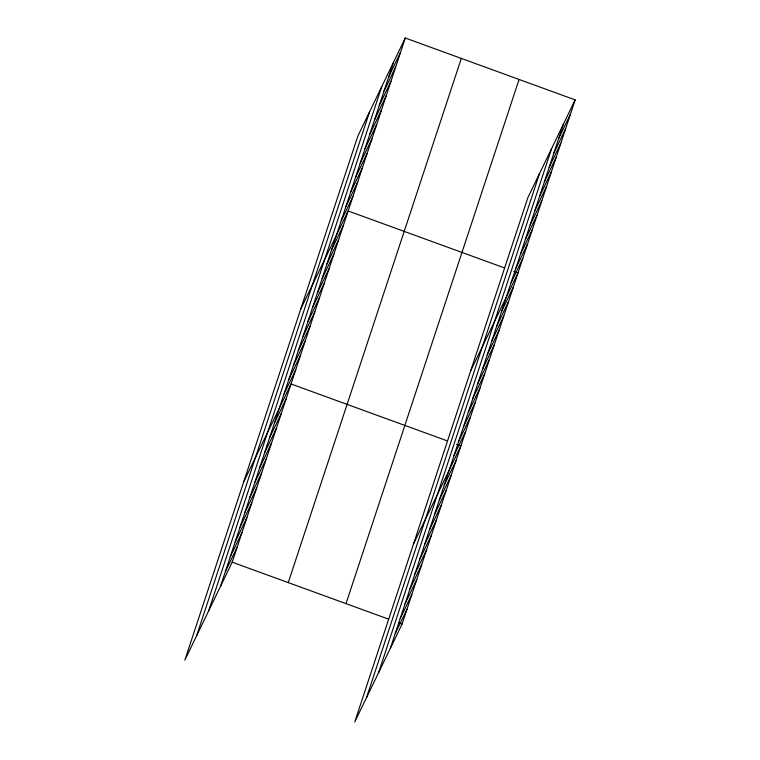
<?xml version="1.0" encoding="UTF-8"?>
<svg xmlns="http://www.w3.org/2000/svg" width="760" height="760" viewBox="0 0 760 760"><rect width="100%" height="100%" fill="white"/><g stroke="black" fill="none" stroke-linecap="round" stroke-linejoin="round"><path stroke-width="1.14" d="M196.602 635.806L369.664 111.625M208.715 610.755L381.776 86.583M220.466 586.444L393.528 62.272M405.26 38L357.912 135.935L184.851 660.117L232.199 562.181L405.26 38L575.149 99.883L402.087 624.064L354.74 722L527.801 197.818L575.149 99.883M288.258 582.597L461.32 58.425M346.019 603.639L519.08 79.468M366.491 697.689L539.553 173.508M378.594 672.647L551.665 148.466M390.345 648.337L563.417 124.155M388.769 76.684L400.501 52.411M384.009 91.105L395.741 66.832M379.249 105.516L390.982 81.244M374.49 119.928L386.222 95.655M369.731 134.349L381.463 110.076M364.971 148.761L376.703 124.488M360.212 163.172L371.944 138.909M355.452 177.593L367.184 153.32M350.692 192.005L362.425 167.732M345.933 206.416L357.666 182.153M341.173 220.837L352.906 196.564M300.808 308.911L348.147 210.976L504.022 267.757M331.654 249.66L343.387 225.397M326.895 264.081L338.627 239.809M322.135 278.492L333.868 254.22M317.376 292.913L329.108 268.641M312.616 307.325L324.349 283.052M307.857 321.736L319.589 297.464M303.098 336.158L314.839 311.885M298.348 350.569L310.08 326.297M293.588 364.981L305.32 340.717M288.828 379.401L300.561 355.129M284.069 393.813L295.801 369.541M243.694 481.897L291.042 383.962L446.909 440.743M274.398 423.082L286.14 398.81M269.496 437.931L281.228 413.659M264.594 452.779L276.327 428.516M259.692 467.637L271.424 443.365M254.79 482.486L266.522 458.213M249.888 497.334L261.62 473.072M244.986 512.192L256.719 487.92M240.075 527.041L251.807 502.769M235.173 541.889L246.905 517.626M230.27 556.747L242.003 532.475M225.368 571.596L237.101 547.323M558.657 138.577L570.389 114.304M553.897 152.988L565.63 128.715M549.138 167.399L560.87 143.127M544.378 181.82L556.111 157.548M539.619 196.232L551.351 171.959M534.859 210.643L546.592 186.38M530.1 225.064L541.832 200.792M525.341 239.476L537.073 215.203M520.581 253.887L532.313 229.624M515.822 268.308L527.554 244.036M511.062 282.72L522.794 258.447M470.697 370.804L518.035 272.868L513.722 271.291M501.543 311.552L513.275 287.28M496.783 325.964L508.516 301.691M492.024 340.385L503.756 316.113M487.264 354.797L498.997 330.524M482.505 369.208L494.237 344.945M477.745 383.629L489.478 359.356M472.986 398.041L484.719 373.768M468.226 412.452L479.959 388.189M463.467 426.873L475.199 402.601M458.707 441.284L470.44 417.012M453.948 455.696L465.68 431.433M413.582 543.78L460.921 445.844L456.608 444.277M444.286 484.965L456.019 460.693M439.384 499.814L451.117 475.551M434.483 514.672L446.215 490.399M429.58 529.52L441.313 505.248M424.678 544.378L436.411 520.106M419.767 559.227L431.499 534.954M414.865 574.075L426.597 549.803M409.963 588.933L421.695 564.661M405.061 603.782L416.793 579.51M400.159 618.63L411.891 594.358M395.257 633.489L406.99 609.216M232.199 562.181L388.065 618.963M398.848 622.886L402.087 624.064"/></g></svg>
